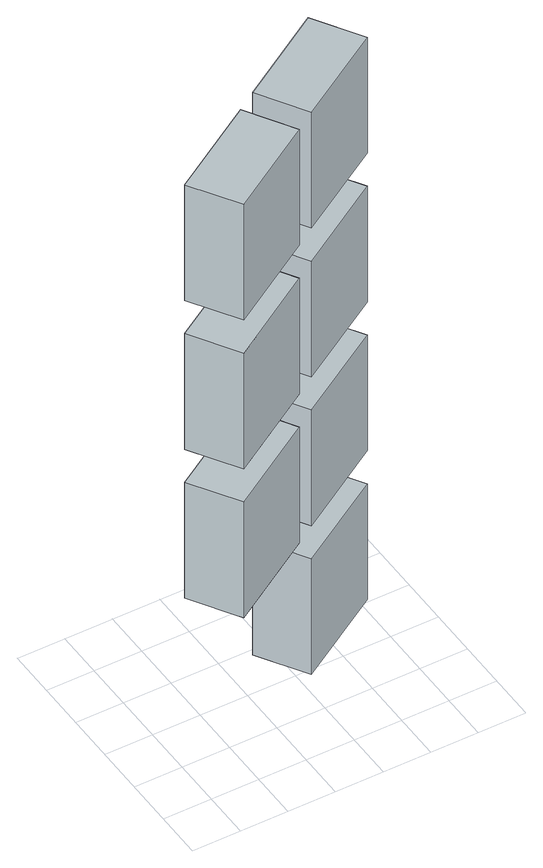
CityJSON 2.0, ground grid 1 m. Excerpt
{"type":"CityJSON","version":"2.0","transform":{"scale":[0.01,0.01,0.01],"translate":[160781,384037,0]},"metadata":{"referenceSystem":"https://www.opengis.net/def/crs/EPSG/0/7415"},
"CityObjects":{
"object1":{"type":"GenericCityObject","attributes":{"valuation":{"dateOfValuation":2023,"assessedValue":268000,"valueType":"taxValue","vID":1},"vuType":"condominiumUnit"},"geometry":[{"type":"MultiSurface","lod":"2","boundaries":[[[0,1,2,3]],[[0,3,4,5]],[[3,2,6,4]],[[2,1,7,6]],[[1,0,5,7]],[[5,4,6,7]]]}]},
"object2":{"type":"GenericCityObject","attributes":{"valuation":{"dateOfValuation":2023,"assessedValue":258000,"valueType":"taxValue","vID":1},"vuType":"condominiumUnit"},"geometry":[{"type":"MultiSurface","lod":"2","boundaries":[[[8,9,10,11]],[[8,11,12,13]],[[11,10,14,12]],[[10,9,15,14]],[[9,8,13,15]],[[13,12,14,15]]]}]},
"object3":{"type":"GenericCityObject","attributes":{"valuation":{"dateOfValuation":2023,"assessedValue":258000,"valueType":"taxValue","vID":1},"vuType":"condominiumUnit"},"geometry":[{"type":"MultiSurface","lod":"2","boundaries":[[[16,17,18,19]],[[16,19,20,21]],[[19,18,22,20]],[[18,17,23,22]],[[17,16,21,23]],[[21,20,22,23]]]}]},
"object4":{"type":"GenericCityObject","attributes":{"type":"storage"},"geometry":[{"type":"MultiSurface","lod":"2","boundaries":[[[24,25,26,27]],[[24,27,28,29]],[[27,26,30,28]],[[26,25,31,30]],[[25,24,29,31]],[[29,28,30,31]]]}]},
"object5":{"type":"GenericCityObject","attributes":{"type":"storage"},"geometry":[{"type":"MultiSurface","lod":"2","boundaries":[[[32,33,34,35]],[[32,35,36,37]],[[35,34,38,36]],[[34,33,39,38]],[[33,32,37,39]],[[37,36,38,39]]]}]},
"object6":{"type":"GenericCityObject","attributes":{"type":"storage"},"geometry":[{"type":"MultiSurface","lod":"2","boundaries":[[[40,41,42,43]],[[40,43,44,45]],[[43,42,46,44]],[[42,41,47,46]],[[41,40,45,47]],[[45,44,46,47]]]}]},
"object7":{"type":"GenericCityObject","attributes":{"type":"storage"},"geometry":[{"type":"MultiSurface","lod":"2","boundaries":[[[48,49,50,51]],[[48,51,52,53]],[[51,50,54,52]],[[50,49,55,54]],[[49,48,53,55]],[[53,52,54,55]]]}]},
"object8":{"type":"GenericCityObject","attributes":{"dateOfSale":2015,"storeyNumber":2,"useType":"residential"},"geometry":[{"type":"MultiSurface","lod":"2","boundaries":[[[24,25,26,27]],[[24,27,28,29]],[[27,26,30,28]],[[26,25,31,30]],[[25,24,29,31]],[[29,28,30,31]]]}]},
"object9":{"type":"GenericCityObject","attributes":{"dateOfSale":2000,"storeyNumber":2,"useType":"residential"},"geometry":[{"type":"MultiSurface","lod":"2","boundaries":[[[32,33,34,35]],[[32,35,36,37]],[[35,34,38,36]],[[34,33,39,38]],[[33,32,37,39]],[[37,36,38,39]]]}]}
},
"vertices":[
[32,143,1080],[222,261,1080],[284,161,1080],[95,43,1080],[95,43,1360],[32,143,1360],[284,161,1360],[222,261,1360],
[32,143,360],[222,261,360],[284,161,360],[95,43,360],[95,43,640],[32,143,640],[284,161,640],[222,261,640],
[32,143,720],[222,261,720],[284,161,720],[95,43,720],[95,43,1000],[32,143,1000],[284,161,1000],[222,261,1000],
[264,288,0],[453,406,0],[516,306,0],[326,188,0],[326,188,280],[264,288,280],[516,306,280],[453,406,280],
[264,288,360],[453,406,360],[516,306,360],[326,188,360],[326,188,640],[264,288,640],[516,306,640],[453,406,640],
[264,288,720],[453,406,720],[516,306,720],[326,188,720],[326,188,1000],[264,288,1000],[516,306,1000],[453,406,1000],
[264,288,1080],[453,406,1080],[516,306,1080],[326,188,1080],[326,188,1360],[264,288,1360],[516,306,1360],[453,406,1360]
]}
